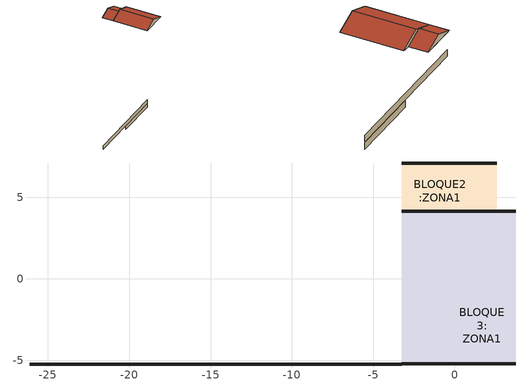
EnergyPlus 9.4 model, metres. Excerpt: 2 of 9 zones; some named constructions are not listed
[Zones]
BLOQUE3:ZONA1
 floor outside (Combined external floor - Uninsulated - Lightweight): -3.26,4.16 -2.81,4.16 -2.81,-4.94 -3.26,-4.94 z2.3; -3.26,-4.94 3.29,-4.94 3.29,-5.24 -3.26,-5.24 z2.3; 3.29,4.16 3.74,4.16 3.74,-5.24 3.29,-5.24 z2.3
 floor to BLOQUE1:LIVINGXROOM (Combined semi-exposed roof - Uninsulated - Lightweight_Rev): 0.08,2.31 -2.81,2.31 -2.81,4.16 0.08,4.16 z2.3; 0.99,-0.84 0.08,-0.84 0.08,4.16 0.99,4.16 z2.3
 floor to BLOQUE1:BEDROOM1 (Combined semi-exposed roof - Uninsulated - Lightweight_Rev): 0.08,0.56 -2.81,0.56 -2.81,2.31 0.08,2.31 z2.3
 floor to BLOQUE1:MASTERBEDROOM (Combined semi-exposed roof - Uninsulated - Lightweight_Rev): 0.08,-0.84 -0.71,-0.84 -0.71,0.56 0.08,0.56 z2.3; 0.08,-4.94 -2.81,-4.94 -2.81,-0.84 0.08,-0.84 z2.3
 floor to BLOQUE1:BATHROOM1 (Combined semi-exposed roof - Uninsulated - Lightweight_Rev): -0.71,-0.84 -2.81,-0.84 -2.81,0.56 -0.71,0.56 z2.3
 floor to BLOQUE1:BEDROOM2 (Combined semi-exposed roof - Uninsulated - Lightweight_Rev): 3.29,-4.94 0.08,-4.94 0.08,-0.84 3.29,-0.84 z2.3
 floor to BLOQUE1:KITCHEN (Combined semi-exposed roof - Uninsulated - Lightweight_Rev): 3.29,0.56 0.99,0.56 0.99,4.16 3.29,4.16 z2.3
 floor to BLOQUE1:BATHROOM2 (Combined semi-exposed roof - Uninsulated - Lightweight_Rev): 3.29,-0.84 0.99,-0.84 0.99,0.56 3.29,0.56 z2.3
 wall outside (Wall - Uninsulated - Lightweight): -3.26,-5.24,2.3 3.74,-5.24,2.3 0.24,-5.24,3.6; 3.74,4.16,2.3 2.59,4.16,2.3 -0.32,4.16,3.39 0.24,4.16,3.6
 wall outside (LinearBridgingConstruction): -3.26,-5.24 -26.1,-5.24 z-18.8:-17.8
 wall to BLOQUE2:ZONA1 (Lightweight 2 x 25mm gypsum plasterboard with 100mm cavity): 2.59,4.16,2.3 -3.26,4.16,2.3 -0.32,4.16,3.39
 roof outside (Pitched roof - Uninsulated - Lightweight): 3.74,-5.24,2.3 3.74,4.16,2.3 0.24,4.16,3.6 0.24,-5.24,3.6; -3.26,4.16,2.3 -3.26,-5.24,2.3 0.24,-5.24,3.6 0.24,4.16,3.6
BLOQUE2:ZONA1
 floor outside (Combined external floor - Uninsulated - Lightweight): 0.99,6.61 2.59,6.61 2.59,4.16 0.99,4.16 z2.3; -2.81,7.11 2.59,7.11 2.59,6.61 -2.81,6.61 z2.3; -3.26,7.11 -2.81,7.11 -2.81,4.16 -3.26,4.16 z2.3
 floor to BLOQUE1:LIVINGXROOM (Combined semi-exposed roof - Uninsulated - Lightweight_Rev): 0.99,4.16 -2.81,4.16 -2.81,6.61 0.99,6.61 z2.3
 wall outside (Wall - Uninsulated - Lightweight): -3.26,4.16,2.3 -0.32,4.16,3.39 -0.33,4.16,3.4; 2.59,7.11,2.3 -3.26,7.11,2.3 -0.33,7.11,3.4
 wall outside (LinearBridgingConstruction): -3.26,-5.24 -14.4,-5.24 z-19.9:-18.9
 roof outside (Pitched roof - Uninsulated - Lightweight): -3.26,7.11,2.3 -3.26,4.16,2.3 -0.33,4.16,3.4 -0.33,7.11,3.4; 2.59,4.16,2.3 2.59,7.11,2.3 -0.33,7.11,3.4 -0.33,4.16,3.4
[Material] Roughness=Rough; Thermal Absorptance=0.9
Name | Thickness | Conductivity | Density | Specific Heat | Solar Absorptance | Visible Absorptance
Plywood (Heavyweight)_.01 | 0.01 | 0.15 | 700 | 1420 | 0.78 | 0.78
Plasterboard_.013 | 0.013 | 0.25 | 2800 | 896 | 0.5 | 0.5
Painted Oak_.035 | 0.035 | 0.19 | 700 | 2390 | 0.5 | 0.5
[Material:NoMass]
3_RVAL_2: Roughness=Rough; Thermal Resistance=0.18; Thermal Absorptance=0.9; Solar Absorptance=0.7; Visible Absorptance=0.7
[Construction]
Combined semi-exposed roof - Uninsulated - Lightweight: Plywood (Heavyweight)_.01, 3_RVAL_2, Plasterboard_.013
Wooden door_Rev: Painted Oak_.035
[AirflowNetwork:MultiZone:ExternalNode]
Name | External Node Height | Wind Pressure Coefficient Curve
BLOQUE1:MASTERBEDROOM_Wall_5_0_0 | 1.53 | BLOQUE1:MASTERBEDROOM_Wall_5_0_0
BLOQUE1:MASTERBEDROOM_Wall_5_0_0_0_0_0_Win | 1.99 | BLOQUE1:MASTERBEDROOM_Wall_5_0_0_0_0_0_Win
BLOQUE1:BATHROOM1_Wall_2_0_0 | 1.53 | BLOQUE1:BATHROOM1_Wall_2_0_0
BLOQUE1:BATHROOM1_Wall_2_0_0_0_0_0_Win | 2.32 | BLOQUE1:BATHROOM1_Wall_2_0_0_0_0_0_Win
BLOQUE1:BEDROOM2_Wall_3_0_0 | 1.53 | BLOQUE1:BEDROOM2_Wall_3_0_0
BLOQUE1:BEDROOM2_Wall_3_0_0_0_0_0_Win | 2 | BLOQUE1:BEDROOM2_Wall_3_0_0_0_0_0_Win
BLOQUE1:BEDROOM2_Wall_4_0_0 | 1.53 | BLOQUE1:BEDROOM2_Wall_4_0_0
BLOQUE1:BEDROOM2_Wall_4_0_0_0_0_1_Win | 1.99 | BLOQUE1:BEDROOM2_Wall_4_0_0_0_0_1_Win
BLOQUE1:BEDROOM2_Wall_4_0_0_1_0_0_Win | 1.99 | BLOQUE1:BEDROOM2_Wall_4_0_0_1_0_0_Win
BLOQUE1:KITCHEN_Wall_4_0_0 | 1.53 | BLOQUE1:KITCHEN_Wall_4_0_0
BLOQUE1:KITCHEN_Wall_4_0_0_0_0_1_Door | 1.33 | BLOQUE1:KITCHEN_Wall_4_0_0_0_0_1_Door
BLOQUE1:KITCHEN_Wall_4_0_0_1_0_0_Win | 2 | BLOQUE1:KITCHEN_Wall_4_0_0_1_0_0_Win
BLOQUE1:KITCHEN_Wall_5_0_0 | 1.53 | BLOQUE1:KITCHEN_Wall_5_0_0
BLOQUE1:BATHROOM2_Wall_4_0_0 | 1.53 | BLOQUE1:BATHROOM2_Wall_4_0_0
BLOQUE1:BATHROOM2_Wall_4_0_0_0_0_0_Win | 2.33 | BLOQUE1:BATHROOM2_Wall_4_0_0_0_0_0_Win
BLOQUE3:ZONA1_ExtFloor_0_0_0 | 3.07 | BLOQUE3:ZONA1_ExtFloor_0_0_0
BLOQUE3:ZONA1_ExtFloor_0_0_1 | 3.07 | BLOQUE3:ZONA1_ExtFloor_0_0_1
BLOQUE3:ZONA1_ExtFloor_0_0_2 | 3.07 | BLOQUE3:ZONA1_ExtFloor_0_0_2
BLOQUE3:ZONA1_Wall_1_0_0 | 4.1 | BLOQUE3:ZONA1_Wall_1_0_0
BLOQUE3:ZONA1_Roof_2_0_0 | 3.93 | BLOQUE3:ZONA1_Roof_2_0_0
BLOQUE3:ZONA1_Wall_3_1_0 | 3.86 | BLOQUE3:ZONA1_Wall_3_1_0
BLOQUE3:ZONA1_Roof_4_0_0 | 3.93 | BLOQUE3:ZONA1_Roof_4_0_0
BLOQUE2:ZONA1_Roof_0_0_0 | 3.8 | BLOQUE2:ZONA1_Roof_0_0_0
BLOQUE2:ZONA1_ExtFloor_1_0_0 | 3.07 | BLOQUE2:ZONA1_ExtFloor_1_0_0
BLOQUE2:ZONA1_ExtFloor_1_0_1 | 3.07 | BLOQUE2:ZONA1_ExtFloor_1_0_1
BLOQUE2:ZONA1_ExtFloor_1_0_2 | 3.07 | BLOQUE2:ZONA1_ExtFloor_1_0_2
BLOQUE2:ZONA1_Wall_3_0_0 | 4 | BLOQUE2:ZONA1_Wall_3_0_0
BLOQUE2:ZONA1_Roof_4_0_0 | 3.8 | BLOQUE2:ZONA1_Roof_4_0_0
[AirflowNetwork:MultiZone:WindPressureCoefficientArray]
Cp Data: Wind Direction 1=0; Wind Direction 2=45; Wind Direction 3=90; Wind Direction 4=135; Wind Direction 5=180; Wind Direction 6=225; Wind Direction 7=270; Wind Direction 8=315
[AirflowNetwork:MultiZone:WindPressureCoefficientValues] AirflowNetworkMultiZoneWindPressureCoefficientArray=Cp Data
Name | Wind Pressure Coefficient Value 1 | Wind Pressure Coefficient Value 2 | Wind Pressure Coefficient Value 3 | Wind Pressure Coefficient Value 4 | Wind Pressure Coefficient Value 5 | Wind Pressure Coefficient Value 6 | Wind Pressure Coefficient Value 7 | Wind Pressure Coefficient Value 8
BLOQUE1:LIVINGXROOM_Wall_8_0_0; BLOQUE1:LIVINGXROOM_Wall_8_0_0_0_0_0_Door; BLOQUE1:BEDROOM2_Wall_4_0_0; BLOQUE1:BEDROOM2_Wall_4_0_0_0_0_1_Win; BLOQUE1:BEDROOM2_Wall_4_0_0_1_0_0_Win; BLOQUE1:KITCHEN_Wall_4_0_0; BLOQUE1:KITCHEN_Wall_4_0_0_0_0_1_Door; BLOQUE1:KITCHEN_Wall_4_0_0_1_0_0_Win; BLOQUE1:BATHROOM2_Wall_4_0_0; BLOQUE1:BATHROOM2_Wall_4_0_0_0_0_0_Win | -0.3 | 0.1 | 0.4 | 0.1 | -0.3 | -0.35 | -0.2 | -0.35
BLOQUE1:LIVINGXROOM_Wall_9_0_0; BLOQUE1:LIVINGXROOM_Wall_9_0_0_0_0_0_Win; BLOQUE1:KITCHEN_Wall_5_0_0; BLOQUE3:ZONA1_Wall_3_1_0; BLOQUE2:ZONA1_Wall_3_0_0 | 0.4 | 0.1 | -0.3 | -0.35 | -0.2 | -0.35 | -0.3 | 0.1
BLOQUE1:LIVINGXROOM_Wall_10_0_0; BLOQUE1:LIVINGXROOM_Wall_10_0_0_0_0_0_Win; BLOQUE1:BEDROOM1_Wall_2_0_0; BLOQUE1:BEDROOM1_Wall_2_0_0_0_0_0_Win; BLOQUE1:MASTERBEDROOM_Wall_4_0_0; BLOQUE1:MASTERBEDROOM_Wall_4_0_0_0_0_0_Win; BLOQUE1:BATHROOM1_Wall_2_0_0; BLOQUE1:BATHROOM1_Wall_2_0_0_0_0_0_Win | -0.3 | -0.35 | -0.2 | -0.35 | -0.3 | 0.1 | 0.4 | 0.1
BLOQUE1:MASTERBEDROOM_Wall_5_0_0; BLOQUE1:MASTERBEDROOM_Wall_5_0_0_0_0_0_Win; BLOQUE1:BEDROOM2_Wall_3_0_0; BLOQUE1:BEDROOM2_Wall_3_0_0_0_0_0_Win; BLOQUE3:ZONA1_Wall_1_0_0 | -0.2 | -0.35 | -0.3 | 0.1 | 0.4 | 0.1 | -0.3 | -0.35
BLOQUE3:ZONA1_ExtFloor_0_0_0; BLOQUE3:ZONA1_ExtFloor_0_0_1; BLOQUE3:ZONA1_ExtFloor_0_0_2; BLOQUE2:ZONA1_ExtFloor_1_0_0; BLOQUE2:ZONA1_ExtFloor_1_0_1; BLOQUE2:ZONA1_ExtFloor_1_0_2 | -0.6 | -0.5 | -0.4 | -0.5 | -0.6 | -0.5 | -0.4 | -0.5
BLOQUE3:ZONA1_Roof_2_0_0; BLOQUE3:ZONA1_Roof_4_0_0; BLOQUE2:ZONA1_Roof_0_0_0; BLOQUE2:ZONA1_Roof_4_0_0 | -0.55 | -0.45 | -0.35 | -0.45 | -0.55 | -0.45 | -0.35 | -0.45
